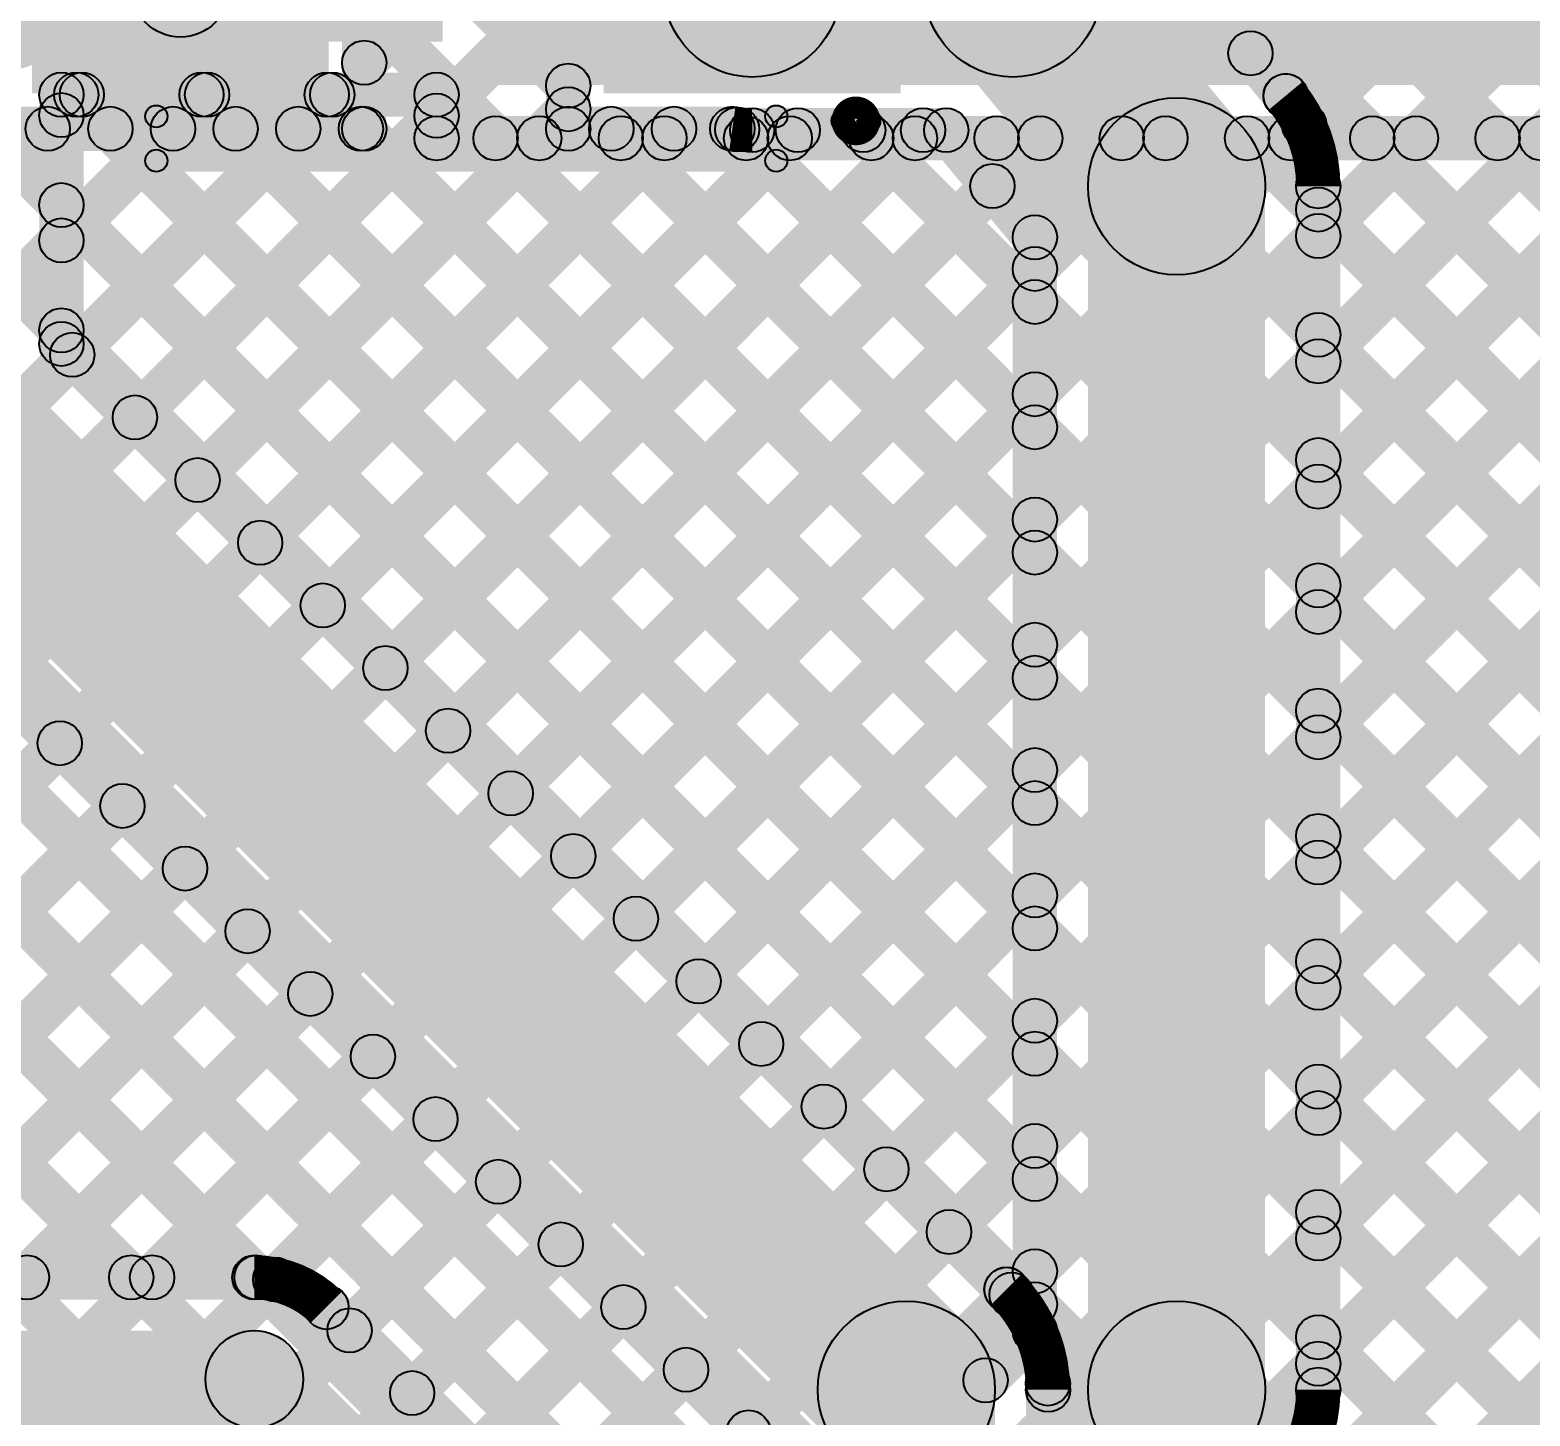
# Model space of a CAD drawing. Header units: millimetres. Extents: x 0.02 to 3.53, y 0 to 2.66.
# Drawn here: x 1.6731 to 2.0119, y 0.7966 to 1.1095 of the extents above; entities that cross this region are included whole.
import ezdxf

# ---------------------------------------------------------------- set-up
doc = ezdxf.new("R2010")
doc.units = ezdxf.units.MM
doc.header["$MEASUREMENT"] = 0
for name, color, linetype in [('BottomLayer', 5, 'Continuous'), ('TopLayer', 1, 'Continuous'), ('TopOverlay', 2, 'Continuous'), ('TopPaste', 8, 'Continuous'), ('TopSolder', 216, 'Continuous')]:
    doc.layers.add(name, color=color, linetype=linetype)

# ---------------------------------------------------------------- blocks, each defined once
blk = doc.blocks.new('WS2812B_M____9')
at = {"layer": 'TopLayer'}
for points in [[(-0.09409, 0.05079), (-0.03504, 0.05079), (-0.03504, 0.01142), (-0.09409, 0.01142)], [(0.03504, 0.05079), (0.09409, 0.05079), (0.09409, 0.01142), (0.03504, 0.01142)], [(-0.09409, -0.01142), (-0.03504, -0.01142), (-0.03504, -0.05079), (-0.09409, -0.05079)], [(0.03504, -0.01142), (0.09409, -0.01142), (0.09409, -0.05079), (0.03504, -0.05079)]]:
    blk.add_hatch(color=1, dxfattribs=at).paths.add_polyline_path(points)
at = {"layer": 'TopOverlay'}
h = blk.add_hatch(color=2, dxfattribs=at)
edge = h.paths.add_edge_path()
edge.add_arc((-0.07, 0.07), 0.0025, 0, 360)
h = blk.add_hatch(color=2, dxfattribs=at)
edge = h.paths.add_edge_path()
edge.add_arc((-0.07, 0.07), 0.0025, 0, 360)
for points in [[(0.07, 0.0725), (0.07, 0.0675), (-0.07, 0.0675), (-0.07, 0.0725)], [(-0.0725, 0.07), (-0.0675, 0.07), (-0.0675, 0.06), (-0.0725, 0.06)], [(0.0675, 0.07), (0.0725, 0.07), (0.0725, 0.06), (0.0675, 0.06)], [(-0.0725, -0.06), (-0.0675, -0.06), (-0.0675, -0.07), (-0.0725, -0.07)], [(0.0675, -0.06), (0.0725, -0.06), (0.0725, -0.07), (0.0675, -0.07)], [(0.07, -0.0675), (0.07, -0.0725), (-0.07, -0.0725), (-0.07, -0.0675)]]:
    blk.add_hatch(color=2, dxfattribs=at).paths.add_polyline_path(points)
h = blk.add_hatch(color=2, dxfattribs=at)
edge = h.paths.add_edge_path()
edge.add_arc((0.07, 0.07), 0.0025, 0, 360)
h = blk.add_hatch(color=2, dxfattribs=at)
edge = h.paths.add_edge_path()
edge.add_arc((0.07, 0.07), 0.0025, 0, 360)
h = blk.add_hatch(color=2, dxfattribs=at)
edge = h.paths.add_edge_path()
edge.add_arc((-0.091, 0.061), 0.0025, 0, 360)
h = blk.add_hatch(color=2, dxfattribs=at)
edge = h.paths.add_edge_path()
edge.add_arc((-0.085, 0.061), 0.0025, 0, 360)
h = blk.add_hatch(color=2, dxfattribs=at)
edge = h.paths.add_edge_path()
edge.add_arc((-0.07, 0.06), 0.0025, 0, 360)
h = blk.add_hatch(color=2, dxfattribs=at)
edge = h.paths.add_edge_path()
edge.add_arc((0.07, 0.06), 0.0025, 0, 360)
h = blk.add_hatch(color=2, dxfattribs=at)
edge = h.paths.add_edge_path()
edge.add_arc((-0.07, -0.06), 0.0025, 0, 360)
h = blk.add_hatch(color=2, dxfattribs=at)
edge = h.paths.add_edge_path()
edge.add_arc((0.07, -0.06), 0.0025, 0, 360)
h = blk.add_hatch(color=2, dxfattribs=at)
edge = h.paths.add_edge_path()
edge.add_arc((-0.07, -0.07), 0.0025, 0, 360)
h = blk.add_hatch(color=2, dxfattribs=at)
edge = h.paths.add_edge_path()
edge.add_arc((-0.07, -0.07), 0.0025, 0, 360)
h = blk.add_hatch(color=2, dxfattribs=at)
edge = h.paths.add_edge_path()
edge.add_arc((0.07, -0.07), 0.0025, 0, 360)
h = blk.add_hatch(color=2, dxfattribs=at)
edge = h.paths.add_edge_path()
edge.add_arc((0.07, -0.07), 0.0025, 0, 360)
at = {"layer": 'TopPaste'}
for points in [[(-0.09409, 0.05079), (-0.03504, 0.05079), (-0.03504, 0.01142), (-0.09409, 0.01142)], [(0.03504, 0.05079), (0.09409, 0.05079), (0.09409, 0.01142), (0.03504, 0.01142)], [(-0.09409, -0.01142), (-0.03504, -0.01142), (-0.03504, -0.05079), (-0.09409, -0.05079)], [(0.03504, -0.01142), (0.09409, -0.01142), (0.09409, -0.05079), (0.03504, -0.05079)]]:
    blk.add_hatch(color=8, dxfattribs=at).paths.add_polyline_path(points)
at = {"layer": 'TopSolder'}
for points in [[(-0.09809, 0.05479), (-0.03104, 0.05479), (-0.03104, 0.00742), (-0.09809, 0.00742)], [(0.03104, 0.05479), (0.09809, 0.05479), (0.09809, 0.00742), (0.03104, 0.00742)], [(-0.09809, -0.00742), (-0.03104, -0.00742), (-0.03104, -0.05479), (-0.09809, -0.05479)], [(0.03104, -0.00742), (0.09809, -0.00742), (0.09809, -0.05479), (0.03104, -0.05479)]]:
    blk.add_hatch(color=216, dxfattribs=at).paths.add_polyline_path(points)
at = {"layer": 'TopOverlay', "const_width": 0.005}
blk.add_lwpolyline([(-0.085, 0.061, 1), (-0.091, 0.061, 1)], format="xyb", close=True, dxfattribs=at)
at = {"layer": 'TopOverlay'}
for centre in [(-0.07, 0.07), (-0.07, 0.07), (0.07, 0.07), (0.07, 0.07), (-0.091, 0.061), (-0.085, 0.061), (-0.07, 0.06), (0.07, 0.06), (-0.07, -0.06), (0.07, -0.06), (-0.07, -0.07), (-0.07, -0.07), (0.07, -0.07), (0.07, -0.07)]:
    blk.add_circle(centre, 0.0025, dxfattribs=at)

msp = doc.modelspace()

# ---------------------------------------------------------------- hatches: boundary and pattern name
at = {"layer": 'BottomLayer'}
for points in [[(1.77694, 1.09704), (2.18718, 1.09704), (2.18718, 1.60806), (1.77694, 1.60806)], [(1.40641, 1.10688), (1.76631, 1.10688), (1.76631, 1.47494), (1.40641, 1.47494)], [(1.42548, 1.09135), (1.43255, 1.09842), (1.69952, 0.83145), (1.69245, 0.82438)], [(1.45377, 1.09135), (1.46084, 1.09842), (1.72781, 0.83144), (1.72074, 0.82437)], [(1.48205, 1.09135), (1.48912, 1.09842), (1.84257, 0.74496), (1.8355, 0.73789)], [(1.51033, 1.09135), (1.51741, 1.09842), (1.84257, 0.77325), (1.8355, 0.76618)], [(1.68376, 1.05845), (1.67668, 1.06552), (1.70958, 1.09842), (1.71666, 1.09135)], [(1.68376, 1.08673), (1.67668, 1.0938), (1.6813, 1.09842), (1.68837, 1.09135)], [(1.68622, 1.03263), (1.67915, 1.0397), (1.73787, 1.09842), (1.74494, 1.09135)], [(1.68004, 1.09135), (1.68711, 1.09842), (2.68199, 0.10354), (2.67492, 0.09646)], [(1.68022, 1.08988), (1.68022, 1.09988), (1.76494, 1.09988), (1.76494, 1.08988)], [(1.70832, 1.09135), (1.7154, 1.09842), (2.71028, 0.10354), (2.70321, 0.09646)], [(1.73661, 1.09135), (1.74368, 1.09842), (2.73856, 0.10354), (2.73149, 0.09646)], [(1.68522, 1.03863), (1.67522, 1.03863), (1.67522, 1.09488), (1.68522, 1.09488)], [(1.76994, 1.08504), (1.75994, 1.08504), (1.75994, 1.09488), (1.76994, 1.09488)], [(1.70036, 1.01848), (1.69329, 1.02555), (1.76141, 1.09367), (1.76848, 1.0866)], [(1.7145, 1.00434), (1.70743, 1.01141), (1.78459, 1.08857), (1.79167, 1.0815)], [(1.72865, 0.9902), (1.72157, 0.99727), (1.81288, 1.08857), (1.81995, 1.0815)], [(1.74279, 0.97606), (1.73572, 0.98313), (1.84116, 1.08857), (1.84823, 1.0815)], [(1.75693, 0.96192), (1.74986, 0.96899), (1.86945, 1.08857), (1.87652, 1.0815)], [(1.77107, 0.94777), (1.764, 0.95484), (1.89773, 1.08857), (1.9048, 1.0815)], [(1.76494, 1.08004), (1.76494, 1.09004), (2.09605, 1.09004), (2.09605, 1.08004)], [(1.77474, 1.0815), (1.78181, 1.08857), (2.76685, 0.10354), (2.75978, 0.09646)], [(1.78521, 0.93363), (1.77814, 0.9407), (1.92602, 1.08857), (1.93309, 1.0815)], [(1.79936, 0.91949), (1.79229, 0.92656), (1.9543, 1.08857), (1.96137, 1.0815)], [(1.80302, 1.0815), (1.81009, 1.08857), (2.79513, 0.10354), (2.78806, 0.09646)], [(1.8135, 0.90535), (1.80643, 0.91242), (1.98258, 1.08857), (1.98966, 1.0815)], [(1.82764, 0.8912), (1.82057, 0.89828), (2.01087, 1.08857), (2.01794, 1.0815)], [(1.8313, 1.0815), (1.83838, 1.08857), (2.82342, 0.10354), (2.81634, 0.09646)], [(1.84178, 0.87706), (1.83471, 0.88413), (2.03915, 1.08857), (2.04622, 1.0815)], [(1.85593, 0.86292), (1.84885, 0.86999), (2.06744, 1.08857), (2.07451, 1.0815)], [(1.85959, 1.0815), (1.86666, 1.08857), (2.8517, 0.10354), (2.84463, 0.09646)], [(1.87007, 0.84878), (1.863, 0.85585), (2.09572, 1.08857), (2.10279, 1.0815)], [(1.88421, 0.83464), (1.87714, 0.84171), (2.12401, 1.08857), (2.13108, 1.0815)], [(1.88787, 1.0815), (1.89494, 1.08857), (2.87998, 0.10354), (2.87291, 0.09646)], [(1.89832, 0.82046), (1.89125, 0.82754), (2.15229, 1.08857), (2.15936, 1.0815)], [(1.90654, 0.8004), (1.89947, 0.80747), (2.18057, 1.08857), (2.18765, 1.0815)], [(1.90657, 0.74386), (1.8995, 0.75094), (2.23714, 1.08857), (2.24421, 1.0815)], [(1.90657, 0.77215), (1.8995, 0.77922), (2.20886, 1.08857), (2.21593, 1.0815)], [(1.90657, 0.6873), (1.8995, 0.69437), (2.29371, 1.08857), (2.30078, 1.0815)], [(1.90657, 0.71558), (1.8995, 0.72265), (2.26543, 1.08857), (2.2725, 1.0815)], [(1.91616, 1.0815), (1.92323, 1.08857), (2.90827, 0.10354), (2.9012, 0.09646)], [(1.94444, 1.0815), (1.95151, 1.08857), (2.93655, 0.10354), (2.92948, 0.09646)], [(1.97273, 1.0815), (1.9798, 1.08857), (2.96484, 0.10354), (2.95777, 0.09646)], [(2.00101, 1.0815), (2.00808, 1.08857), (2.99312, 0.10354), (2.98605, 0.09646)], [(1.67668, 1.06642), (1.68376, 1.07349), (2.65371, 0.10354), (2.64664, 0.09646)], [(1.67668, 1.03813), (1.68376, 1.04521), (2.62542, 0.10354), (2.61835, 0.09646)], [(1.67668, 1.03509), (1.68376, 1.04216), (1.89717, 0.82874), (1.8901, 0.82167)], [(1.63408, 1.01123), (1.66236, 1.03951), (1.88518, 0.81669), (1.8569, 0.78841)], [(1.62208, 0.99918), (1.62916, 1.00625), (1.84257, 0.79283), (1.8355, 0.78576)], [(1.56282, 0.82438), (1.55575, 0.83145), (1.67632, 0.95202), (1.68339, 0.94494)], [(1.59111, 0.82438), (1.58404, 0.83145), (1.69046, 0.93787), (1.69753, 0.9308)], [(1.61939, 0.82438), (1.61232, 0.83145), (1.7046, 0.92373), (1.71168, 0.91666)], [(1.64768, 0.82438), (1.64061, 0.83145), (1.71875, 0.90959), (1.72582, 0.90252)], [(1.67596, 0.82438), (1.66889, 0.83145), (1.73289, 0.89545), (1.73996, 0.88838)], [(1.70425, 0.82438), (1.69717, 0.83145), (1.74703, 0.88131), (1.7541, 0.87423)], [(1.73204, 0.82389), (1.72497, 0.83096), (1.76117, 0.86716), (1.76824, 0.86009)], [(1.74884, 0.8124), (1.74176, 0.81947), (1.77531, 0.85302), (1.78239, 0.84595)], [(1.76298, 0.79826), (1.75591, 0.80533), (1.78946, 0.83888), (1.79653, 0.83181)], [(0.33687, 0.82291), (0.33687, 0.83291), (1.7238, 0.83291), (1.7238, 0.82291)], [(1.73652, 0.81764), (1.74359, 0.82471), (1.79084, 0.77747), (1.78377, 0.7704)], [(1.77712, 0.78412), (1.77005, 0.79119), (1.8036, 0.82474), (1.81067, 0.81767)], [(0.32734, 0.79391), (0.32734, 0.81591), (1.7238, 0.81591), (1.7238, 0.79391)], [(1.71602, 0.79714), (1.73157, 0.81269), (1.77882, 0.76545), (1.76326, 0.74989)], [(1.79126, 0.76997), (1.78419, 0.77704), (1.81774, 0.81059), (1.82481, 0.80352)], [(1.89104, 0.05649), (1.85104, 0.05649), (1.85104, 0.80255), (1.89104, 0.80255)], [(1.90804, 0.10281), (1.89804, 0.10281), (1.89804, 0.80255), (1.90804, 0.80255)]]:
    msp.add_hatch(color=5, dxfattribs=at).paths.add_polyline_path(points)
h = msp.add_hatch(color=5, dxfattribs=at)
edge = h.paths.add_edge_path()
edge.add_arc((1.89509, 1.11887), 0.01181, 0, 360)
h = msp.add_hatch(color=5, dxfattribs=at)
edge = h.paths.add_edge_path()
edge.add_arc((1.68022, 1.09488), 0.005, 0, 360)
h = msp.add_hatch(color=5, dxfattribs=at)
edge = h.paths.add_edge_path()
edge.add_arc((1.68022, 1.09488), 0.005, 0, 360)
h = msp.add_hatch(color=5, dxfattribs=at)
edge = h.paths.add_edge_path()
edge.add_arc((1.68358, 1.09488), 0.005, 0, 360)
h = msp.add_hatch(color=5, dxfattribs=at)
edge = h.paths.add_edge_path()
edge.add_arc((1.68484, 1.09488), 0.005, 0, 360)
h = msp.add_hatch(color=5, dxfattribs=at)
edge = h.paths.add_edge_path()
edge.add_arc((1.71186, 1.09488), 0.005, 0, 360)
h = msp.add_hatch(color=5, dxfattribs=at)
edge = h.paths.add_edge_path()
edge.add_arc((1.71312, 1.09488), 0.005, 0, 360)
h = msp.add_hatch(color=5, dxfattribs=at)
edge = h.paths.add_edge_path()
edge.add_arc((1.74014, 1.09488), 0.005, 0, 360)
h = msp.add_hatch(color=5, dxfattribs=at)
edge = h.paths.add_edge_path()
edge.add_arc((1.7414, 1.09488), 0.005, 0, 360)
h = msp.add_hatch(color=5, dxfattribs=at)
edge = h.paths.add_edge_path()
edge.add_arc((1.76494, 1.09488), 0.005, 0, 360)
h = msp.add_hatch(color=5, dxfattribs=at)
edge = h.paths.add_edge_path()
edge.add_arc((1.76494, 1.09488), 0.005, 0, 360)
h = msp.add_hatch(color=5, dxfattribs=at)
edge = h.paths.add_edge_path()
edge.add_arc((1.68022, 1.09027), 0.005, 0, 360)
h = msp.add_hatch(color=5, dxfattribs=at)
edge = h.paths.add_edge_path()
edge.add_arc((1.76494, 1.09014), 0.005, 0, 360)
h = msp.add_hatch(color=5, dxfattribs=at)
edge = h.paths.add_edge_path()
edge.add_arc((1.76494, 1.08504), 0.005, 0, 360)
h = msp.add_hatch(color=5, dxfattribs=at)
edge = h.paths.add_edge_path()
edge.add_arc((1.76494, 1.08504), 0.005, 0, 360)
h = msp.add_hatch(color=5, dxfattribs=at)
edge = h.paths.add_edge_path()
edge.add_arc((1.77827, 1.08504), 0.005, 0, 360)
h = msp.add_hatch(color=5, dxfattribs=at)
edge = h.paths.add_edge_path()
edge.add_arc((1.78813, 1.08504), 0.005, 0, 360)
h = msp.add_hatch(color=5, dxfattribs=at)
edge = h.paths.add_edge_path()
edge.add_arc((1.80656, 1.08504), 0.005, 0, 360)
h = msp.add_hatch(color=5, dxfattribs=at)
edge = h.paths.add_edge_path()
edge.add_arc((1.81641, 1.08504), 0.005, 0, 360)
h = msp.add_hatch(color=5, dxfattribs=at)
edge = h.paths.add_edge_path()
edge.add_arc((1.83484, 1.08504), 0.005, 0, 360)
h = msp.add_hatch(color=5, dxfattribs=at)
edge = h.paths.add_edge_path()
edge.add_arc((1.8447, 1.08504), 0.005, 0, 360)
h = msp.add_hatch(color=5, dxfattribs=at)
edge = h.paths.add_edge_path()
edge.add_arc((1.86312, 1.08504), 0.005, 0, 360)
h = msp.add_hatch(color=5, dxfattribs=at)
edge = h.paths.add_edge_path()
edge.add_arc((1.87298, 1.08504), 0.005, 0, 360)
h = msp.add_hatch(color=5, dxfattribs=at)
edge = h.paths.add_edge_path()
edge.add_arc((1.89141, 1.08504), 0.005, 0, 360)
h = msp.add_hatch(color=5, dxfattribs=at)
edge = h.paths.add_edge_path()
edge.add_arc((1.90127, 1.08504), 0.005, 0, 360)
h = msp.add_hatch(color=5, dxfattribs=at)
edge = h.paths.add_edge_path()
edge.add_arc((1.91969, 1.08504), 0.005, 0, 360)
h = msp.add_hatch(color=5, dxfattribs=at)
edge = h.paths.add_edge_path()
edge.add_arc((1.92955, 1.08504), 0.005, 0, 360)
h = msp.add_hatch(color=5, dxfattribs=at)
edge = h.paths.add_edge_path()
edge.add_arc((1.94798, 1.08504), 0.005, 0, 360)
h = msp.add_hatch(color=5, dxfattribs=at)
edge = h.paths.add_edge_path()
edge.add_arc((1.95784, 1.08504), 0.005, 0, 360)
h = msp.add_hatch(color=5, dxfattribs=at)
edge = h.paths.add_edge_path()
edge.add_arc((1.97626, 1.08504), 0.005, 0, 360)
h = msp.add_hatch(color=5, dxfattribs=at)
edge = h.paths.add_edge_path()
edge.add_arc((1.98612, 1.08504), 0.005, 0, 360)
h = msp.add_hatch(color=5, dxfattribs=at)
edge = h.paths.add_edge_path()
edge.add_arc((2.00455, 1.08504), 0.005, 0, 360)
h = msp.add_hatch(color=5, dxfattribs=at)
edge = h.paths.add_edge_path()
edge.add_arc((2.0144, 1.08504), 0.005, 0, 360)
h = msp.add_hatch(color=5, dxfattribs=at)
edge = h.paths.add_edge_path()
edge.add_arc((1.68022, 1.06995), 0.005, 0, 360)
h = msp.add_hatch(color=5, dxfattribs=at)
edge = h.paths.add_edge_path()
edge.add_arc((1.68022, 1.06198), 0.005, 0, 360)
h = msp.add_hatch(color=5, dxfattribs=at)
edge = h.paths.add_edge_path()
edge.add_arc((1.68022, 1.04167), 0.005, 0, 360)
h = msp.add_hatch(color=5, dxfattribs=at)
edge = h.paths.add_edge_path()
edge.add_arc((1.68022, 1.03863), 0.005, 0, 360)
h = msp.add_hatch(color=5, dxfattribs=at)
edge = h.paths.add_edge_path()
edge.add_arc((1.68022, 1.03863), 0.005, 0, 360)
h = msp.add_hatch(color=5, dxfattribs=at)
edge = h.paths.add_edge_path()
edge.add_arc((1.68268, 1.03616), 0.005, 0, 360)
h = msp.add_hatch(color=5, dxfattribs=at)
edge = h.paths.add_edge_path()
edge.add_arc((1.69683, 1.02202), 0.005, 0, 360)
h = msp.add_hatch(color=5, dxfattribs=at)
edge = h.paths.add_edge_path()
edge.add_arc((1.71097, 1.00788), 0.005, 0, 360)
h = msp.add_hatch(color=5, dxfattribs=at)
edge = h.paths.add_edge_path()
edge.add_arc((1.72511, 0.99374), 0.005, 0, 360)
h = msp.add_hatch(color=5, dxfattribs=at)
edge = h.paths.add_edge_path()
edge.add_arc((1.73925, 0.97959), 0.005, 0, 360)
h = msp.add_hatch(color=5, dxfattribs=at)
edge = h.paths.add_edge_path()
edge.add_arc((1.75339, 0.96545), 0.005, 0, 360)
h = msp.add_hatch(color=5, dxfattribs=at)
edge = h.paths.add_edge_path()
edge.add_arc((1.76754, 0.95131), 0.005, 0, 360)
h = msp.add_hatch(color=5, dxfattribs=at)
edge = h.paths.add_edge_path()
edge.add_arc((1.67986, 0.94848), 0.005, 0, 360)
h = msp.add_hatch(color=5, dxfattribs=at)
edge = h.paths.add_edge_path()
edge.add_arc((1.78168, 0.93717), 0.005, 0, 360)
h = msp.add_hatch(color=5, dxfattribs=at)
edge = h.paths.add_edge_path()
edge.add_arc((1.694, 0.93434), 0.005, 0, 360)
h = msp.add_hatch(color=5, dxfattribs=at)
edge = h.paths.add_edge_path()
edge.add_arc((1.70814, 0.9202), 0.005, 0, 360)
h = msp.add_hatch(color=5, dxfattribs=at)
edge = h.paths.add_edge_path()
edge.add_arc((1.79582, 0.92302), 0.005, 0, 360)
h = msp.add_hatch(color=5, dxfattribs=at)
edge = h.paths.add_edge_path()
edge.add_arc((1.80996, 0.90888), 0.005, 0, 360)
h = msp.add_hatch(color=5, dxfattribs=at)
edge = h.paths.add_edge_path()
edge.add_arc((1.72228, 0.90605), 0.005, 0, 360)
h = msp.add_hatch(color=5, dxfattribs=at)
edge = h.paths.add_edge_path()
edge.add_arc((1.82411, 0.89474), 0.005, 0, 360)
h = msp.add_hatch(color=5, dxfattribs=at)
edge = h.paths.add_edge_path()
edge.add_arc((1.73642, 0.89191), 0.005, 0, 360)
h = msp.add_hatch(color=5, dxfattribs=at)
edge = h.paths.add_edge_path()
edge.add_arc((1.83825, 0.8806), 0.005, 0, 360)
h = msp.add_hatch(color=5, dxfattribs=at)
edge = h.paths.add_edge_path()
edge.add_arc((1.75057, 0.87777), 0.005, 0, 360)
h = msp.add_hatch(color=5, dxfattribs=at)
edge = h.paths.add_edge_path()
edge.add_arc((1.85239, 0.86646), 0.005, 0, 360)
h = msp.add_hatch(color=5, dxfattribs=at)
edge = h.paths.add_edge_path()
edge.add_arc((1.76471, 0.86363), 0.005, 0, 360)
h = msp.add_hatch(color=5, dxfattribs=at)
edge = h.paths.add_edge_path()
edge.add_arc((1.86653, 0.85231), 0.005, 0, 360)
h = msp.add_hatch(color=5, dxfattribs=at)
edge = h.paths.add_edge_path()
edge.add_arc((1.77885, 0.84949), 0.005, 0, 360)
h = msp.add_hatch(color=5, dxfattribs=at)
edge = h.paths.add_edge_path()
edge.add_arc((1.79299, 0.83534), 0.005, 0, 360)
h = msp.add_hatch(color=5, dxfattribs=at)
edge = h.paths.add_edge_path()
edge.add_arc((1.88067, 0.83817), 0.005, 0, 360)
h = msp.add_hatch(color=5, dxfattribs=at)
edge = h.paths.add_edge_path()
edge.add_arc((1.67243, 0.82791), 0.005, 0, 360)
h = msp.add_hatch(color=5, dxfattribs=at)
edge = h.paths.add_edge_path()
edge.add_arc((1.69599, 0.82791), 0.005, 0, 360)
h = msp.add_hatch(color=5, dxfattribs=at)
edge = h.paths.add_edge_path()
edge.add_arc((1.70071, 0.82791), 0.005, 0, 360)
h = msp.add_hatch(color=5, dxfattribs=at)
edge = h.paths.add_edge_path()
edge.add_arc((1.7238, 0.82791), 0.005, 0, 360)
h = msp.add_hatch(color=5, dxfattribs=at)
edge = h.paths.add_edge_path()
edge.add_arc((1.7238, 0.82791), 0.005, 0, 360)
h = msp.add_hatch(color=5, dxfattribs=at)
edge = h.paths.add_edge_path()
edge.add_arc((1.7238, 0.82791), 0.005, 0, 360)
h = msp.add_hatch(color=5, dxfattribs=at)
edge = h.paths.add_edge_path()
edge.add_arc((1.72428, 0.82791), 0.005, 0, 360)
h = msp.add_hatch(color=5, dxfattribs=at)
edge = h.paths.add_edge_path()
edge.add_arc((1.72851, 0.82743), 0.005, 0, 360)
h = msp.add_hatch(color=5, dxfattribs=at)
edge = h.paths.add_edge_path()
edge.add_arc((1.89364, 0.82521), 0.005, 0, 360)
h = msp.add_hatch(color=5, dxfattribs=at)
edge = h.paths.add_edge_path()
edge.add_arc((1.89364, 0.82521), 0.005, 0, 360)
h = msp.add_hatch(color=5, dxfattribs=at)
edge = h.paths.add_edge_path()
edge.add_arc((1.89367, 0.82518), 0.005, 0, 360)
h = msp.add_hatch(color=5, dxfattribs=at)
edge = h.paths.add_edge_path()
edge.add_arc((1.89479, 0.824), 0.005, 0, 360)
h = msp.add_hatch(color=5, dxfattribs=at)
edge = h.paths.add_edge_path()
edge.add_arc((1.74006, 0.82118), 0.005, 0, 360)
h = msp.add_hatch(color=5, dxfattribs=at)
edge = h.paths.add_edge_path()
edge.add_arc((1.74006, 0.82118), 0.005, 0, 360)
h = msp.add_hatch(color=5, dxfattribs=at)
edge = h.paths.add_edge_path()
edge.add_arc((1.74006, 0.82118), 0.005, 0, 360)
h = msp.add_hatch(color=5, dxfattribs=at)
edge = h.paths.add_edge_path()
edge.add_arc((1.80713, 0.8212), 0.005, 0, 360)
h = msp.add_hatch(color=5, dxfattribs=at)
edge = h.paths.add_edge_path()
edge.add_arc((1.7453, 0.81594), 0.005, 0, 360)
h = msp.add_hatch(color=5, dxfattribs=at)
edge = h.paths.add_edge_path()
edge.add_arc((1.87104, 0.80255), 0.02, 0, 360)
h = msp.add_hatch(color=5, dxfattribs=at)
edge = h.paths.add_edge_path()
edge.add_arc((1.87104, 0.80255), 0.02, 0, 360)
h = msp.add_hatch(color=5, dxfattribs=at)
edge = h.paths.add_edge_path()
edge.add_arc((1.7238, 0.80491), 0.011, 0, 360)
h = msp.add_hatch(color=5, dxfattribs=at)
edge = h.paths.add_edge_path()
edge.add_arc((1.7238, 0.80491), 0.011, 0, 360)
h = msp.add_hatch(color=5, dxfattribs=at)
edge = h.paths.add_edge_path()
edge.add_arc((1.82128, 0.80706), 0.005, 0, 360)
h = msp.add_hatch(color=5, dxfattribs=at)
edge = h.paths.add_edge_path()
edge.add_arc((1.75944, 0.80179), 0.005, 0, 360)
h = msp.add_hatch(color=5, dxfattribs=at)
edge = h.paths.add_edge_path()
edge.add_arc((1.90301, 0.80394), 0.005, 0, 360)
h = msp.add_hatch(color=5, dxfattribs=at)
edge = h.paths.add_edge_path()
edge.add_arc((1.90304, 0.80255), 0.005, 0, 360)
h = msp.add_hatch(color=5, dxfattribs=at)
edge = h.paths.add_edge_path()
edge.add_arc((1.90304, 0.80255), 0.005, 0, 360)
h = msp.add_hatch(color=5, dxfattribs=at)
edge = h.paths.add_edge_path()
edge.add_arc((1.90304, 0.80255), 0.005, 0, 360)
h = msp.add_hatch(color=5, dxfattribs=at)
edge = h.paths.add_edge_path()
edge.add_arc((1.83542, 0.79292), 0.005, 0, 360)
at = {"layer": 'TopLayer'}
for points in [[(1.31574, 0.09646), (1.30867, 0.10354), (2.60412, 1.39898), (2.61119, 1.39191)], [(1.28746, 0.09646), (1.28039, 0.10354), (2.33864, 1.16178), (2.34571, 1.15471)], [(1.89969, 1.15454), (1.90677, 1.16161), (2.96484, 0.10354), (2.95777, 0.09646)], [(1.92798, 1.15454), (1.93505, 1.16161), (2.99312, 0.10354), (2.98605, 0.09646)], [(1.95228, 1.1007), (1.94521, 1.10777), (1.99905, 1.16161), (2.00612, 1.15454)], [(1.95626, 1.15454), (1.96333, 1.16161), (3.02141, 0.10354), (3.01433, 0.09646)], [(1.96443, 1.08456), (1.95736, 1.09163), (2.02733, 1.16161), (2.0344, 1.15454)], [(1.9676, 1.03116), (1.96053, 1.03823), (2.0839, 1.16161), (2.09097, 1.15454)], [(1.9676, 1.05945), (1.96053, 1.06652), (2.05562, 1.16161), (2.06269, 1.15454)], [(1.9676, 0.86146), (1.96053, 0.86853), (2.25361, 1.16161), (2.26068, 1.15454)], [(1.9676, 0.88974), (1.96053, 0.89681), (2.22532, 1.16161), (2.23239, 1.15454)], [(1.9676, 0.80489), (1.96053, 0.81196), (2.31017, 1.16161), (2.31725, 1.15454)], [(1.9676, 0.83317), (1.96053, 0.84024), (2.28189, 1.16161), (2.28896, 1.15454)], [(1.9676, 0.97459), (1.96053, 0.98166), (2.14047, 1.16161), (2.14754, 1.15454)], [(1.9676, 1.00288), (1.96053, 1.00995), (2.11218, 1.16161), (2.11926, 1.15454)], [(1.9676, 0.91802), (1.96053, 0.9251), (2.19704, 1.16161), (2.20411, 1.15454)], [(1.9676, 0.94631), (1.96053, 0.95338), (2.16875, 1.16161), (2.17582, 1.15454)], [(1.75215, 1.09856), (1.74508, 1.10563), (1.79116, 1.15171), (1.79823, 1.14464)], [(1.79969, 1.08718), (1.78969, 1.08718), (1.78969, 1.14939), (1.79969, 1.14939)], [(1.75361, 1.08718), (1.74361, 1.08718), (1.74361, 1.14639), (1.75361, 1.14639)], [(1.74508, 1.13945), (1.75215, 1.14652), (1.79823, 1.10044), (1.79116, 1.09337)], [(1.9159, 1.13606), (1.92361, 1.14244), (1.96054, 1.09782), (1.95284, 1.09145)], [(1.83622, 1.09887), (1.83622, 1.13887), (1.89509, 1.13887), (1.89509, 1.09887)], [(1.87968, 1.10611), (1.91049, 1.13162), (1.94747, 1.08696), (1.91666, 1.06145)], [(1.28032, 1.10787), (1.28032, 1.12987), (1.70709, 1.12987), (1.70709, 1.10787)], [(0.77834, 0.09646), (0.77127, 0.10354), (1.79116, 1.12342), (1.79823, 1.11635)], [(1.74508, 1.11116), (1.75215, 1.11823), (1.9036, 0.96678), (1.89653, 0.95971)], [(1.36793, 1.09233), (1.375, 1.0994), (1.71584, 0.75856), (1.70877, 0.75149)], [(1.39621, 1.09233), (1.40328, 1.0994), (1.74413, 0.75856), (1.73706, 0.75149)], [(1.4245, 1.09233), (1.43157, 1.0994), (1.77241, 0.75856), (1.76534, 0.75149)], [(1.45278, 1.09233), (1.45985, 1.0994), (1.8007, 0.75856), (1.79362, 0.75149)], [(1.48107, 1.09233), (1.48814, 1.0994), (1.82898, 0.75856), (1.82191, 0.75149)], [(1.50935, 1.09233), (1.51642, 1.0994), (1.85004, 0.76578), (1.84297, 0.75871)], [(1.53763, 1.09233), (1.54471, 1.0994), (1.86418, 0.77993), (1.85711, 0.77285)], [(1.56592, 1.09233), (1.57299, 1.0994), (1.87832, 0.79407), (1.87125, 0.787)], [(1.5942, 1.09233), (1.60127, 1.0994), (1.89247, 0.80821), (1.8854, 0.80114)], [(1.62249, 1.09233), (1.62956, 1.0994), (1.9036, 0.82536), (1.89653, 0.81829)], [(1.65077, 1.09233), (1.65784, 1.0994), (1.9036, 0.85365), (1.89653, 0.84658)], [(0.80663, 0.09646), (0.79956, 0.10354), (1.79116, 1.09514), (1.79823, 1.08807)], [(1.66556, 1.08218), (1.66556, 1.09218), (1.74861, 1.09218), (1.74861, 1.08218)], [(1.79469, 1.08218), (1.79469, 1.09218), (1.83174, 1.09218), (1.83174, 1.08218)], [(1.83622, 1.08187), (1.83622, 1.09187), (1.88004, 1.09187), (1.88004, 1.08187)], [(0.69349, 0.09646), (0.68642, 0.10354), (1.6736, 1.09072), (1.68067, 1.08365)], [(0.72177, 0.09646), (0.7147, 0.10354), (1.70188, 1.09072), (1.70895, 1.08365)], [(0.75006, 0.09646), (0.74299, 0.10354), (1.73017, 1.09072), (1.73724, 1.08365)], [(0.83491, 0.09646), (0.82784, 0.10354), (1.81502, 1.09072), (1.82209, 1.08365)], [(0.8632, 0.09646), (0.85612, 0.10354), (1.84299, 1.0904), (1.85006, 1.08333)], [(0.89148, 0.09646), (0.88441, 0.10354), (1.87127, 1.0904), (1.87835, 1.08333)], [(1.68774, 1.08365), (1.69481, 1.09072), (1.9036, 0.88193), (1.89653, 0.87486)], [(1.71603, 1.08365), (1.7231, 1.09072), (1.9036, 0.91021), (1.89653, 0.90314)], [(1.74431, 1.08365), (1.75138, 1.09072), (1.9036, 0.9385), (1.89653, 0.93143)], [(1.80088, 1.08365), (1.80795, 1.09072), (1.9036, 0.99507), (1.89653, 0.988)], [(1.8293, 1.08351), (1.83637, 1.09058), (1.9036, 1.02335), (1.89653, 1.01628)], [(1.85776, 1.08333), (1.86483, 1.0904), (1.9036, 1.05164), (1.89653, 1.04457)], [(1.87619, 1.08368), (1.88389, 1.09005), (1.90391, 1.06587), (1.89621, 1.05949)], [(0.91976, 0.09646), (0.91269, 0.10354), (1.88694, 1.07779), (1.89402, 1.07072)], [(1.95206, 0.80255), (1.91206, 0.80255), (1.91206, 1.0742), (1.95206, 1.0742)], [(1.96906, 0.80255), (1.95906, 0.80255), (1.95906, 1.0742), (1.96906, 1.0742)], [(1.96053, 1.06542), (1.9676, 1.07249), (2.93655, 0.10354), (2.92948, 0.09646)], [(1.90506, 0.81581), (1.89506, 0.81581), (1.89506, 1.06268), (1.90506, 1.06268)], [(0.94805, 0.09646), (0.94098, 0.10354), (1.89653, 1.05909), (1.9036, 1.05202)], [(1.96053, 1.03713), (1.9676, 1.0442), (2.90827, 0.10354), (2.9012, 0.09646)], [(0.97633, 0.09646), (0.96926, 0.10354), (1.89653, 1.0308), (1.9036, 1.02373)], [(1.96053, 1.00885), (1.9676, 1.01592), (2.87998, 0.10354), (2.87291, 0.09646)], [(1.00462, 0.09646), (0.99755, 0.10354), (1.89653, 1.00252), (1.9036, 0.99545)], [(1.96053, 0.98057), (1.9676, 0.98764), (2.8517, 0.10354), (2.84463, 0.09646)], [(1.68792, 0.75149), (1.68085, 0.75856), (1.89653, 0.97423), (1.9036, 0.96716)], [(1.96053, 0.95228), (1.9676, 0.95935), (2.82342, 0.10354), (2.81634, 0.09646)], [(1.71621, 0.75149), (1.70914, 0.75856), (1.89653, 0.94595), (1.9036, 0.93888)], [(1.96053, 0.924), (1.9676, 0.93107), (2.79513, 0.10354), (2.78806, 0.09646)], [(1.74449, 0.75149), (1.73742, 0.75856), (1.89653, 0.91766), (1.9036, 0.91059)], [(1.96053, 0.89571), (1.9676, 0.90278), (2.76685, 0.10354), (2.75978, 0.09646)], [(1.77278, 0.75149), (1.76571, 0.75856), (1.89653, 0.88938), (1.9036, 0.88231)], [(1.96053, 0.86743), (1.9676, 0.8745), (2.73856, 0.10354), (2.73149, 0.09646)], [(1.80106, 0.75149), (1.79399, 0.75856), (1.89653, 0.8611), (1.9036, 0.85402)], [(1.96053, 0.83914), (1.9676, 0.84621), (2.71028, 0.10354), (2.70321, 0.09646)], [(1.82935, 0.75149), (1.82227, 0.75856), (1.89653, 0.83281), (1.9036, 0.82574)], [(1.84282, 0.75149), (1.83575, 0.75856), (1.89653, 0.81934), (1.9036, 0.81227)], [(1.86668, 0.70888), (1.83839, 0.73717), (1.91792, 0.81669), (1.94621, 0.78841)], [(1.96053, 0.81086), (1.9676, 0.81793), (2.68199, 0.10354), (2.67492, 0.09646)]]:
    msp.add_hatch(color=1, dxfattribs=at).paths.add_polyline_path(points)
h = msp.add_hatch(color=1, dxfattribs=at)
edge = h.paths.add_edge_path()
edge.add_arc((1.83622, 1.11887), 0.02, 0, 360)
h = msp.add_hatch(color=1, dxfattribs=at)
edge = h.paths.add_edge_path()
edge.add_arc((1.89509, 1.11887), 0.02, 0, 360)
h = msp.add_hatch(color=1, dxfattribs=at)
edge = h.paths.add_edge_path()
edge.add_arc((1.89509, 1.11887), 0.02, 0, 360)
h = msp.add_hatch(color=1, dxfattribs=at)
edge = h.paths.add_edge_path()
edge.add_arc((1.70709, 1.11887), 0.011, 0, 360)
h = msp.add_hatch(color=1, dxfattribs=at)
edge = h.paths.add_edge_path()
edge.add_arc((1.89509, 1.11887), 0.01181, 0, 360)
h = msp.add_hatch(color=1, dxfattribs=at)
edge = h.paths.add_edge_path()
edge.add_arc((1.94875, 1.10423), 0.005, 0, 360)
h = msp.add_hatch(color=1, dxfattribs=at)
edge = h.paths.add_edge_path()
edge.add_arc((1.74861, 1.10209), 0.005, 0, 360)
h = msp.add_hatch(color=1, dxfattribs=at)
edge = h.paths.add_edge_path()
edge.add_arc((1.79469, 1.0969), 0.005, 0, 360)
h = msp.add_hatch(color=1, dxfattribs=at)
edge = h.paths.add_edge_path()
edge.add_arc((1.95669, 1.09463), 0.005, 0, 360)
h = msp.add_hatch(color=1, dxfattribs=at)
edge = h.paths.add_edge_path()
edge.add_arc((1.95669, 1.09463), 0.005, 0, 360)
h = msp.add_hatch(color=1, dxfattribs=at)
edge = h.paths.add_edge_path()
edge.add_arc((1.95671, 1.09461), 0.005, 0, 360)
h = msp.add_hatch(color=1, dxfattribs=at)
edge = h.paths.add_edge_path()
edge.add_arc((1.79469, 1.0916), 0.005, 0, 360)
h = msp.add_hatch(color=1, dxfattribs=at)
edge = h.paths.add_edge_path()
edge.add_arc((1.93206, 1.0742), 0.02, 0, 360)
h = msp.add_hatch(color=1, dxfattribs=at)
edge = h.paths.add_edge_path()
edge.add_arc((1.93206, 1.0742), 0.02, 0, 360)
h = msp.add_hatch(color=1, dxfattribs=at)
edge = h.paths.add_edge_path()
edge.add_arc((1.67713, 1.08718), 0.005, 0, 360)
h = msp.add_hatch(color=1, dxfattribs=at)
edge = h.paths.add_edge_path()
edge.add_arc((1.69128, 1.08718), 0.005, 0, 360)
h = msp.add_hatch(color=1, dxfattribs=at)
edge = h.paths.add_edge_path()
edge.add_arc((1.70542, 1.08718), 0.005, 0, 360)
h = msp.add_hatch(color=1, dxfattribs=at)
edge = h.paths.add_edge_path()
edge.add_arc((1.71956, 1.08718), 0.005, 0, 360)
h = msp.add_hatch(color=1, dxfattribs=at)
edge = h.paths.add_edge_path()
edge.add_arc((1.7337, 1.08718), 0.005, 0, 360)
h = msp.add_hatch(color=1, dxfattribs=at)
edge = h.paths.add_edge_path()
edge.add_arc((1.74785, 1.08718), 0.005, 0, 360)
h = msp.add_hatch(color=1, dxfattribs=at)
edge = h.paths.add_edge_path()
edge.add_arc((1.74861, 1.08718), 0.005, 0, 360)
h = msp.add_hatch(color=1, dxfattribs=at)
edge = h.paths.add_edge_path()
edge.add_arc((1.74861, 1.08718), 0.005, 0, 360)
h = msp.add_hatch(color=1, dxfattribs=at)
edge = h.paths.add_edge_path()
edge.add_arc((1.79469, 1.08718), 0.005, 0, 360)
h = msp.add_hatch(color=1, dxfattribs=at)
edge = h.paths.add_edge_path()
edge.add_arc((1.79469, 1.08718), 0.005, 0, 360)
h = msp.add_hatch(color=1, dxfattribs=at)
edge = h.paths.add_edge_path()
edge.add_arc((1.80441, 1.08718), 0.005, 0, 360)
h = msp.add_hatch(color=1, dxfattribs=at)
edge = h.paths.add_edge_path()
edge.add_arc((1.81856, 1.08718), 0.005, 0, 360)
h = msp.add_hatch(color=1, dxfattribs=at)
edge = h.paths.add_edge_path()
edge.add_arc((1.83174, 1.08718), 0.005, 0, 360)
h = msp.add_hatch(color=1, dxfattribs=at)
edge = h.paths.add_edge_path()
edge.add_arc((1.83174, 1.08718), 0.005, 0, 360)
h = msp.add_hatch(color=1, dxfattribs=at)
edge = h.paths.add_edge_path()
edge.add_arc((1.83283, 1.08705), 0.005, 0, 360)
h = msp.add_hatch(color=1, dxfattribs=at)
edge = h.paths.add_edge_path()
edge.add_arc((1.83622, 1.08687), 0.005, 0, 360)
h = msp.add_hatch(color=1, dxfattribs=at)
edge = h.paths.add_edge_path()
edge.add_arc((1.83622, 1.08687), 0.005, 0, 360)
h = msp.add_hatch(color=1, dxfattribs=at)
edge = h.paths.add_edge_path()
edge.add_arc((1.84653, 1.08687), 0.005, 0, 360)
h = msp.add_hatch(color=1, dxfattribs=at)
edge = h.paths.add_edge_path()
edge.add_arc((1.8613, 1.08687), 0.005, 0, 360)
h = msp.add_hatch(color=1, dxfattribs=at)
edge = h.paths.add_edge_path()
edge.add_arc((1.87481, 1.08687), 0.005, 0, 360)
h = msp.add_hatch(color=1, dxfattribs=at)
edge = h.paths.add_edge_path()
edge.add_arc((1.88004, 1.08687), 0.005, 0, 360)
h = msp.add_hatch(color=1, dxfattribs=at)
edge = h.paths.add_edge_path()
edge.add_arc((1.88004, 1.08687), 0.005, 0, 360)
h = msp.add_hatch(color=1, dxfattribs=at)
edge = h.paths.add_edge_path()
edge.add_arc((1.96089, 1.08809), 0.005, 0, 360)
h = msp.add_hatch(color=1, dxfattribs=at)
edge = h.paths.add_edge_path()
edge.add_arc((1.89048, 1.07425), 0.005, 0, 360)
h = msp.add_hatch(color=1, dxfattribs=at)
edge = h.paths.add_edge_path()
edge.add_arc((1.96406, 1.0742), 0.005, 0, 360)
h = msp.add_hatch(color=1, dxfattribs=at)
edge = h.paths.add_edge_path()
edge.add_arc((1.96406, 1.0742), 0.005, 0, 360)
h = msp.add_hatch(color=1, dxfattribs=at)
edge = h.paths.add_edge_path()
edge.add_arc((1.96406, 1.0742), 0.005, 0, 360)
h = msp.add_hatch(color=1, dxfattribs=at)
edge = h.paths.add_edge_path()
edge.add_arc((1.96406, 1.06895), 0.005, 0, 360)
h = msp.add_hatch(color=1, dxfattribs=at)
edge = h.paths.add_edge_path()
edge.add_arc((1.90006, 1.06268), 0.005, 0, 360)
h = msp.add_hatch(color=1, dxfattribs=at)
edge = h.paths.add_edge_path()
edge.add_arc((1.90006, 1.06268), 0.005, 0, 360)
h = msp.add_hatch(color=1, dxfattribs=at)
edge = h.paths.add_edge_path()
edge.add_arc((1.96406, 1.06298), 0.005, 0, 360)
h = msp.add_hatch(color=1, dxfattribs=at)
edge = h.paths.add_edge_path()
edge.add_arc((1.90006, 1.05555), 0.005, 0, 360)
h = msp.add_hatch(color=1, dxfattribs=at)
edge = h.paths.add_edge_path()
edge.add_arc((1.90006, 1.0481), 0.005, 0, 360)
h = msp.add_hatch(color=1, dxfattribs=at)
edge = h.paths.add_edge_path()
edge.add_arc((1.96406, 1.04067), 0.005, 0, 360)
h = msp.add_hatch(color=1, dxfattribs=at)
edge = h.paths.add_edge_path()
edge.add_arc((1.96406, 1.0347), 0.005, 0, 360)
h = msp.add_hatch(color=1, dxfattribs=at)
edge = h.paths.add_edge_path()
edge.add_arc((1.90006, 1.02727), 0.005, 0, 360)
h = msp.add_hatch(color=1, dxfattribs=at)
edge = h.paths.add_edge_path()
edge.add_arc((1.90006, 1.01982), 0.005, 0, 360)
h = msp.add_hatch(color=1, dxfattribs=at)
edge = h.paths.add_edge_path()
edge.add_arc((1.96406, 1.01239), 0.005, 0, 360)
h = msp.add_hatch(color=1, dxfattribs=at)
edge = h.paths.add_edge_path()
edge.add_arc((1.96406, 1.00641), 0.005, 0, 360)
h = msp.add_hatch(color=1, dxfattribs=at)
edge = h.paths.add_edge_path()
edge.add_arc((1.90006, 0.99898), 0.005, 0, 360)
h = msp.add_hatch(color=1, dxfattribs=at)
edge = h.paths.add_edge_path()
edge.add_arc((1.90006, 0.99153), 0.005, 0, 360)
h = msp.add_hatch(color=1, dxfattribs=at)
edge = h.paths.add_edge_path()
edge.add_arc((1.96406, 0.9841), 0.005, 0, 360)
h = msp.add_hatch(color=1, dxfattribs=at)
edge = h.paths.add_edge_path()
edge.add_arc((1.96406, 0.97813), 0.005, 0, 360)
h = msp.add_hatch(color=1, dxfattribs=at)
edge = h.paths.add_edge_path()
edge.add_arc((1.90006, 0.9707), 0.005, 0, 360)
h = msp.add_hatch(color=1, dxfattribs=at)
edge = h.paths.add_edge_path()
edge.add_arc((1.90006, 0.96325), 0.005, 0, 360)
h = msp.add_hatch(color=1, dxfattribs=at)
edge = h.paths.add_edge_path()
edge.add_arc((1.96406, 0.95582), 0.005, 0, 360)
h = msp.add_hatch(color=1, dxfattribs=at)
edge = h.paths.add_edge_path()
edge.add_arc((1.96406, 0.94984), 0.005, 0, 360)
h = msp.add_hatch(color=1, dxfattribs=at)
edge = h.paths.add_edge_path()
edge.add_arc((1.90006, 0.94241), 0.005, 0, 360)
h = msp.add_hatch(color=1, dxfattribs=at)
edge = h.paths.add_edge_path()
edge.add_arc((1.90006, 0.93496), 0.005, 0, 360)
h = msp.add_hatch(color=1, dxfattribs=at)
edge = h.paths.add_edge_path()
edge.add_arc((1.96406, 0.92753), 0.005, 0, 360)
h = msp.add_hatch(color=1, dxfattribs=at)
edge = h.paths.add_edge_path()
edge.add_arc((1.96406, 0.92156), 0.005, 0, 360)
h = msp.add_hatch(color=1, dxfattribs=at)
edge = h.paths.add_edge_path()
edge.add_arc((1.90006, 0.91413), 0.005, 0, 360)
h = msp.add_hatch(color=1, dxfattribs=at)
edge = h.paths.add_edge_path()
edge.add_arc((1.90006, 0.90668), 0.005, 0, 360)
h = msp.add_hatch(color=1, dxfattribs=at)
edge = h.paths.add_edge_path()
edge.add_arc((1.96406, 0.89925), 0.005, 0, 360)
h = msp.add_hatch(color=1, dxfattribs=at)
edge = h.paths.add_edge_path()
edge.add_arc((1.96406, 0.89328), 0.005, 0, 360)
h = msp.add_hatch(color=1, dxfattribs=at)
edge = h.paths.add_edge_path()
edge.add_arc((1.90006, 0.88584), 0.005, 0, 360)
h = msp.add_hatch(color=1, dxfattribs=at)
edge = h.paths.add_edge_path()
edge.add_arc((1.90006, 0.8784), 0.005, 0, 360)
h = msp.add_hatch(color=1, dxfattribs=at)
edge = h.paths.add_edge_path()
edge.add_arc((1.96406, 0.87096), 0.005, 0, 360)
h = msp.add_hatch(color=1, dxfattribs=at)
edge = h.paths.add_edge_path()
edge.add_arc((1.96406, 0.86499), 0.005, 0, 360)
h = msp.add_hatch(color=1, dxfattribs=at)
edge = h.paths.add_edge_path()
edge.add_arc((1.90006, 0.85756), 0.005, 0, 360)
h = msp.add_hatch(color=1, dxfattribs=at)
edge = h.paths.add_edge_path()
edge.add_arc((1.90006, 0.85011), 0.005, 0, 360)
h = msp.add_hatch(color=1, dxfattribs=at)
edge = h.paths.add_edge_path()
edge.add_arc((1.96406, 0.84268), 0.005, 0, 360)
h = msp.add_hatch(color=1, dxfattribs=at)
edge = h.paths.add_edge_path()
edge.add_arc((1.96406, 0.83671), 0.005, 0, 360)
h = msp.add_hatch(color=1, dxfattribs=at)
edge = h.paths.add_edge_path()
edge.add_arc((1.90006, 0.82928), 0.005, 0, 360)
h = msp.add_hatch(color=1, dxfattribs=at)
edge = h.paths.add_edge_path()
edge.add_arc((1.90006, 0.82183), 0.005, 0, 360)
h = msp.add_hatch(color=1, dxfattribs=at)
edge = h.paths.add_edge_path()
edge.add_arc((1.90006, 0.81581), 0.005, 0, 360)
h = msp.add_hatch(color=1, dxfattribs=at)
edge = h.paths.add_edge_path()
edge.add_arc((1.90006, 0.81581), 0.005, 0, 360)
h = msp.add_hatch(color=1, dxfattribs=at)
edge = h.paths.add_edge_path()
edge.add_arc((1.93206, 0.80255), 0.02, 0, 360)
h = msp.add_hatch(color=1, dxfattribs=at)
edge = h.paths.add_edge_path()
edge.add_arc((1.93206, 0.80255), 0.02, 0, 360)
h = msp.add_hatch(color=1, dxfattribs=at)
edge = h.paths.add_edge_path()
edge.add_arc((1.96406, 0.81439), 0.005, 0, 360)
h = msp.add_hatch(color=1, dxfattribs=at)
edge = h.paths.add_edge_path()
edge.add_arc((1.96406, 0.80842), 0.005, 0, 360)
h = msp.add_hatch(color=1, dxfattribs=at)
edge = h.paths.add_edge_path()
edge.add_arc((1.88893, 0.80467), 0.005, 0, 360)
h = msp.add_hatch(color=1, dxfattribs=at)
edge = h.paths.add_edge_path()
edge.add_arc((1.96406, 0.80255), 0.005, 0, 360)
h = msp.add_hatch(color=1, dxfattribs=at)
edge = h.paths.add_edge_path()
edge.add_arc((1.96406, 0.80255), 0.005, 0, 360)
h = msp.add_hatch(color=1, dxfattribs=at)
edge = h.paths.add_edge_path()
edge.add_arc((1.96406, 0.80255), 0.005, 0, 360)

# ---------------------------------------------------------------- linework, layer by layer
at = {"layer": 'BottomLayer', "const_width": 0.01}
for points in [[(1.7238, 0.82791, -0.198912), (1.74006, 0.82118)], [(1.7238, 0.82791, -0.198912), (1.74006, 0.82118)], [(1.89364, 0.82521, -0.199231), (1.90304, 0.80255)], [(1.89367, 0.82518, -0.198912), (1.90304, 0.80255)]]:
    msp.add_lwpolyline(points, format="xyb", dxfattribs=at)
at = {"layer": 'BottomLayer'}
for centre, radius in [((1.68022, 1.09488), 0.005), ((1.68022, 1.09488), 0.005), ((1.68358, 1.09488), 0.005), ((1.68484, 1.09488), 0.005), ((1.71186, 1.09488), 0.005), ((1.71312, 1.09488), 0.005), ((1.74014, 1.09488), 0.005), ((1.7414, 1.09488), 0.005), ((1.76494, 1.09488), 0.005), ((1.76494, 1.09488), 0.005), ((1.68022, 1.09027), 0.005), ((1.76494, 1.09014), 0.005), ((1.76494, 1.08504), 0.005), ((1.76494, 1.08504), 0.005), ((1.77827, 1.08504), 0.005), ((1.78813, 1.08504), 0.005), ((1.80656, 1.08504), 0.005), ((1.81641, 1.08504), 0.005), ((1.83484, 1.08504), 0.005), ((1.8447, 1.08504), 0.005), ((1.86312, 1.08504), 0.005), ((1.87298, 1.08504), 0.005), ((1.89141, 1.08504), 0.005), ((1.90127, 1.08504), 0.005), ((1.91969, 1.08504), 0.005), ((1.92955, 1.08504), 0.005), ((1.94798, 1.08504), 0.005), ((1.95784, 1.08504), 0.005), ((1.97626, 1.08504), 0.005), ((1.98612, 1.08504), 0.005), ((2.00455, 1.08504), 0.005), ((2.0144, 1.08504), 0.005), ((1.68022, 1.06995), 0.005), ((1.68022, 1.06198), 0.005), ((1.68022, 1.04167), 0.005), ((1.68022, 1.03863), 0.005), ((1.68022, 1.03863), 0.005), ((1.68268, 1.03616), 0.005), ((1.69683, 1.02202), 0.005), ((1.71097, 1.00788), 0.005), ((1.72511, 0.99374), 0.005), ((1.73925, 0.97959), 0.005), ((1.75339, 0.96545), 0.005), ((1.76754, 0.95131), 0.005), ((1.67986, 0.94848), 0.005), ((1.78168, 0.93717), 0.005), ((1.694, 0.93434), 0.005), ((1.70814, 0.9202), 0.005), ((1.79582, 0.92302), 0.005), ((1.80996, 0.90888), 0.005), ((1.72228, 0.90605), 0.005), ((1.82411, 0.89474), 0.005), ((1.73642, 0.89191), 0.005), ((1.83825, 0.8806), 0.005), ((1.75057, 0.87777), 0.005), ((1.85239, 0.86646), 0.005), ((1.76471, 0.86363), 0.005), ((1.86653, 0.85231), 0.005), ((1.77885, 0.84949), 0.005), ((1.79299, 0.83534), 0.005), ((1.88067, 0.83817), 0.005), ((1.67243, 0.82791), 0.005), ((1.69599, 0.82791), 0.005), ((1.70071, 0.82791), 0.005), ((1.7238, 0.82791), 0.005), ((1.7238, 0.82791), 0.005), ((1.7238, 0.82791), 0.005), ((1.72428, 0.82791), 0.005), ((1.72851, 0.82743), 0.005), ((1.89364, 0.82521), 0.005), ((1.89364, 0.82521), 0.005), ((1.89367, 0.82518), 0.005), ((1.89479, 0.824), 0.005), ((1.74006, 0.82118), 0.005), ((1.74006, 0.82118), 0.005), ((1.74006, 0.82118), 0.005), ((1.80713, 0.8212), 0.005), ((1.7453, 0.81594), 0.005), ((1.87104, 0.80255), 0.02), ((1.87104, 0.80255), 0.02), ((1.7238, 0.80491), 0.011), ((1.7238, 0.80491), 0.011), ((1.82128, 0.80706), 0.005), ((1.75944, 0.80179), 0.005), ((1.90301, 0.80394), 0.005), ((1.90304, 0.80255), 0.005), ((1.90304, 0.80255), 0.005), ((1.90304, 0.80255), 0.005), ((1.83542, 0.79292), 0.005)]:
    msp.add_circle(centre, radius, dxfattribs=at)
at = {"layer": 'TopLayer', "const_width": 0.01}
for points in [[(1.95669, 1.09463, -0.174864), (1.96406, 1.0742)], [(1.95671, 1.09461, -0.174627), (1.96406, 1.0742)], [(1.83622, 1.08687, -0.035116), (1.83174, 1.08718)], [(1.96406, 0.80255, -0.199231), (1.95466, 0.7799)], [(1.96406, 0.80255, -0.198912), (1.95469, 0.77992)]]:
    msp.add_lwpolyline(points, format="xyb", dxfattribs=at)
at = {"layer": 'TopLayer'}
for centre, radius in [((1.83622, 1.11887), 0.02), ((1.89509, 1.11887), 0.02), ((1.89509, 1.11887), 0.02), ((1.70709, 1.11887), 0.011), ((1.94875, 1.10423), 0.005), ((1.74861, 1.10209), 0.005), ((1.79469, 1.0969), 0.005), ((1.95669, 1.09463), 0.005), ((1.95669, 1.09463), 0.005), ((1.95671, 1.09461), 0.005), ((1.79469, 1.0916), 0.005), ((1.93206, 1.0742), 0.02), ((1.93206, 1.0742), 0.02), ((1.67713, 1.08718), 0.005), ((1.69128, 1.08718), 0.005), ((1.70542, 1.08718), 0.005), ((1.71956, 1.08718), 0.005), ((1.7337, 1.08718), 0.005), ((1.74785, 1.08718), 0.005), ((1.74861, 1.08718), 0.005), ((1.74861, 1.08718), 0.005), ((1.79469, 1.08718), 0.005), ((1.79469, 1.08718), 0.005), ((1.80441, 1.08718), 0.005), ((1.81856, 1.08718), 0.005), ((1.83174, 1.08718), 0.005), ((1.83174, 1.08718), 0.005), ((1.83283, 1.08705), 0.005), ((1.83622, 1.08687), 0.005), ((1.83622, 1.08687), 0.005), ((1.84653, 1.08687), 0.005), ((1.8613, 1.08687), 0.005), ((1.87481, 1.08687), 0.005), ((1.88004, 1.08687), 0.005), ((1.88004, 1.08687), 0.005), ((1.96089, 1.08809), 0.005), ((1.89048, 1.07425), 0.005), ((1.96406, 1.0742), 0.005), ((1.96406, 1.0742), 0.005), ((1.96406, 1.0742), 0.005), ((1.96406, 1.06895), 0.005), ((1.90006, 1.06268), 0.005), ((1.90006, 1.06268), 0.005), ((1.96406, 1.06298), 0.005), ((1.90006, 1.05555), 0.005), ((1.90006, 1.0481), 0.005), ((1.96406, 1.04067), 0.005), ((1.96406, 1.0347), 0.005), ((1.90006, 1.02727), 0.005), ((1.90006, 1.01982), 0.005), ((1.96406, 1.01239), 0.005), ((1.96406, 1.00641), 0.005), ((1.90006, 0.99898), 0.005), ((1.90006, 0.99153), 0.005), ((1.96406, 0.9841), 0.005), ((1.96406, 0.97813), 0.005), ((1.90006, 0.9707), 0.005), ((1.90006, 0.96325), 0.005), ((1.96406, 0.95582), 0.005), ((1.96406, 0.94984), 0.005), ((1.90006, 0.94241), 0.005), ((1.90006, 0.93496), 0.005), ((1.96406, 0.92753), 0.005), ((1.96406, 0.92156), 0.005), ((1.90006, 0.91413), 0.005), ((1.90006, 0.90668), 0.005), ((1.96406, 0.89925), 0.005), ((1.96406, 0.89328), 0.005), ((1.90006, 0.88584), 0.005), ((1.90006, 0.8784), 0.005), ((1.96406, 0.87096), 0.005), ((1.96406, 0.86499), 0.005), ((1.90006, 0.85756), 0.005), ((1.90006, 0.85011), 0.005), ((1.96406, 0.84268), 0.005), ((1.96406, 0.83671), 0.005), ((1.90006, 0.82928), 0.005), ((1.90006, 0.82183), 0.005), ((1.90006, 0.81581), 0.005), ((1.90006, 0.81581), 0.005), ((1.93206, 0.80255), 0.02), ((1.93206, 0.80255), 0.02), ((1.96406, 0.81439), 0.005), ((1.96406, 0.80842), 0.005), ((1.88893, 0.80467), 0.005), ((1.96406, 0.80255), 0.005), ((1.96406, 0.80255), 0.005), ((1.96406, 0.80255), 0.005)]:
    msp.add_circle(centre, radius, dxfattribs=at)

# ---------------------------------------------------------------- block references
at = {"rotation": 180}
msp.add_blockref('WS2812B_M____9', (1.77165, 1.14997), dxfattribs=at)

# ---------------------------------------------------------------- texts
at = {"layer": 'TopOverlay'}
msp.add_text('$', height=0.06, dxfattribs=at).set_placement((1.63994, 1.09901))

doc.saveas('drawing.dxf')
